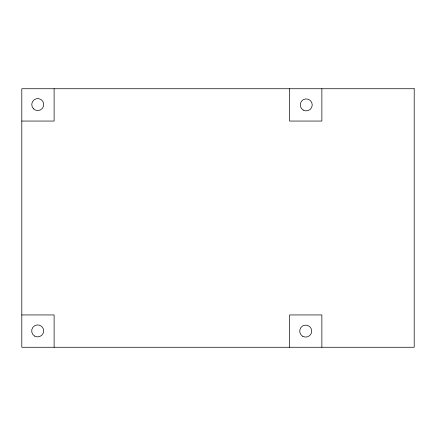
<?xml version="1.0" encoding="UTF-8"?>
<svg xmlns="http://www.w3.org/2000/svg" width="436" height="436" viewBox="0 0 436 436"><rect width="100%" height="100%" fill="white"/><g stroke="black" fill="none" stroke-linecap="round" stroke-linejoin="round"><path stroke-width="0.65" d="M21.8 121.055L54.113 121.055L54.113 88.737M21.8 314.945L54.113 314.945L54.113 347.263M321.872 88.737L321.872 121.055L289.553 121.055L289.553 88.737M321.872 347.263L321.872 314.945L289.553 314.945L289.553 347.263M414.2 88.737L21.8 88.737L21.8 347.263L414.2 347.263L414.2 88.737M34.678 336.102A6 6 0 0 0 43.682 330.902A6 6 0 0 0 34.678 325.703A6 6 0 0 0 34.678 336.102M33.507 108.815A6 6 0 0 0 43.551 106.122A6 6 0 0 0 36.199 98.776A6 6 0 0 0 33.507 108.815M302.715 336.303A6 6 0 0 0 311.713 331.104A6 6 0 0 0 302.715 325.905A6 6 0 0 0 302.715 336.303M303.238 110.095A6 6 0 0 0 312.241 104.896A6 6 0 0 0 303.238 99.697A6 6 0 0 0 303.238 110.095"/></g></svg>
